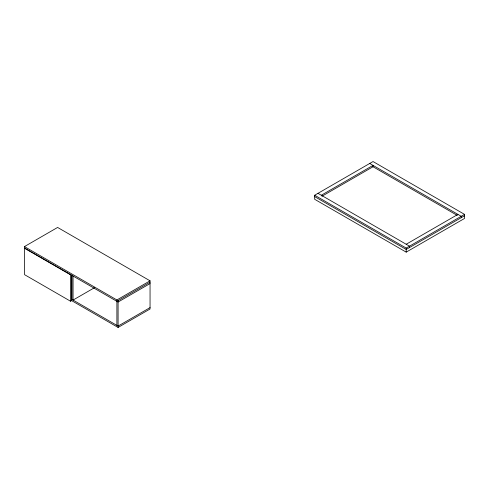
<?xml version="1.0" encoding="UTF-8"?>
<svg xmlns="http://www.w3.org/2000/svg" width="489" height="489" viewBox="0 0 489 489"><rect width="100%" height="100%" fill="white"/><g stroke="black" fill="none" stroke-linecap="round" stroke-linejoin="round"><path stroke-width="0.73" d="M150.05 283.577L118.087 302.031L24.45 247.966L24.45 246.59L57.61 227.446L150.05 280.82L150.05 308.999L118.087 327.453L71.205 300.387M70.538 301.224L70.538 274.806L24.584 248.271L24.584 274.69L70.538 301.224L71.73 300.533L71.73 274.873M94.585 287.648L73.057 300.075L73.057 276.034M24.45 246.59L116.895 299.959L150.05 280.82M116.895 301.34L150.05 282.196M314.678 195.239L373.034 161.547L464.55 214.384L464.55 218.442L406.194 252.135L314.678 199.298L314.678 195.239L406.194 248.076L464.55 214.384M321.31 195.239L373.034 165.38L373.034 166.755L321.964 196.242M150.05 307.618L118.087 326.071L71.865 299.384L71.865 275.344M406.194 244.249L457.918 214.384M464.55 215.765L406.194 249.457L314.678 196.621M369.721 163.46L461.237 216.297L461.237 217.678M372.355 166.364L457.282 215.398M317.997 193.326L409.507 246.163L409.507 247.538M406.194 248.076L406.194 252.135M118.087 300.649L118.087 327.453M116.895 299.959L116.895 325.387"/></g></svg>
